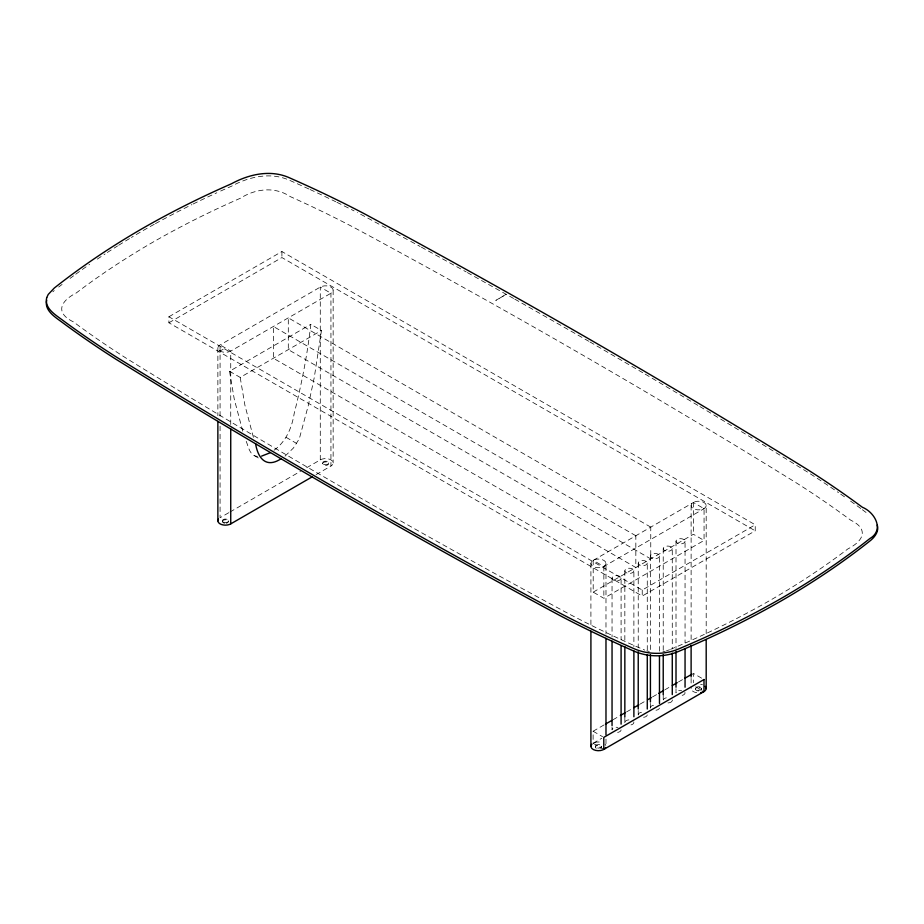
<?xml version="1.0" encoding="UTF-8"?>
<svg xmlns="http://www.w3.org/2000/svg" width="924" height="924" viewBox="0 0 924 924"><rect width="100%" height="100%" fill="white"/><g stroke="black" fill="none" stroke-linecap="round" stroke-linejoin="round"><path stroke-width="0.69" stroke-dasharray="4.62 3.46" d="M285.054 456.109L293.37 448.082L299.307 438.761L308.269 405.636L314.252 377.616L321.483 330.48L310.822 324.324C307.415 354.469 301.571 384.292 294.144 413.686C291.799 428.805 284.846 444.017 271.229 452.055M52.841 291.811L54.239 290.552M506.133 294.271L495.795 300.404L506.283 294.352M168.907 316.77L281.912 251.536L755.231 524.797L755.231 530.826L642.226 596.061L168.907 322.788L168.907 316.77L642.226 590.043L755.231 524.797M168.907 322.788L281.912 257.553L755.231 530.826M316.1 474.601L330.942 466.019L330.942 293.243A7.542 4.354 0 0 0 330.942 287.087A7.542 4.354 0 0 0 320.281 287.087L220.074 344.952A7.542 4.354 0 0 0 220.074 351.039L225.41 347.967M242.746 431.162L234.257 399.122L229.533 371.263L310.822 324.324M229.533 371.263L240.194 377.419L321.483 330.48M228.736 512.728L220.074 517.729L220.074 425.571M229.972 512.012L300.485 471.298M306.676 467.729L320.281 459.875A7.542 4.354 0 0 1 330.942 459.875A7.542 4.354 0 0 1 330.942 466.019M593.196 560.36L693.404 502.506L704.065 508.662L704.065 540.436L603.857 598.29L593.196 592.134L593.196 560.36L603.857 566.516L704.065 508.662M593.196 592.134L693.404 534.28L704.065 540.436M603.776 749.422L593.116 743.266L593.116 731.231L604.25 724.809M612.912 719.808L619.103 716.239M626.518 711.954L631.473 709.089M640.124 704.088L645.079 701.235M652.506 696.95L657.449 694.086M664.876 689.801L671.055 686.232M678.482 681.947L683.425 679.094M593.116 743.266L601.778 738.264M670.558 649.353L683.61 643.751A866.377 500.196 0 0 0 771.39 599.618A866.377 500.196 0 0 0 847.839 548.937C863.778 540.852 869.01 528.99 850.658 520.143A1107.322 639.304 0 0 0 796.95 483.264C652.032 393.52 504.25 308.408 354.158 227.616A1107.333 639.316 0 0 0 290.275 196.604C274.844 186.29 255.532 188.635 240.39 198.233A866.458 500.242 0 0 0 152.61 242.365A866.458 500.242 0 0 0 76.161 293.047C60.222 301.132 54.99 312.993 73.343 321.841A1107.553 639.443 0 0 0 127.05 358.731C271.979 448.475 419.75 533.587 569.842 614.379A1107.553 639.443 0 0 0 633.725 645.379L644.756 650.103M666.377 650.9L669.519 649.745M662.889 651.813L665.222 651.201M246.223 441.349C248.602 447.008 249.78 456.179 257.646 456.398M646.846 650.854L649.283 651.478M407.368 239.57L364.183 216.135A1122.96 648.336 0 0 0 357.438 212.624M410.718 241.383L420.166 246.512M421.356 247.158L466.181 271.922M467.371 272.58L513.571 298.452M514.784 299.133L588.715 341.245M286.059 437.318L296.719 443.474M701.616 678.17L693.323 673.377L693.323 682.744M695.691 686.786L702.806 690.886M254.308 455.648L259.043 458.385M593.116 731.231L602.598 736.705M589.951 341.949L642.723 372.684M645.171 374.116L698.717 405.855M699.907 406.56L754.146 439.293M755.358 440.043L807.876 472.291A1122.96 648.336 0 0 1 821.667 481.242M253.407 437.318L244.918 405.278L240.194 377.419M706.19 505.543A7.542 4.354 0 0 1 694.883 509.309A7.542 4.354 0 0 1 694.883 501.778A7.542 4.354 0 0 1 706.19 505.543L706.19 633.749M701.674 688.495A3.015 1.744 0 0 1 697.146 689.997A3.015 1.744 0 0 1 697.146 686.982A3.015 1.744 0 0 1 701.674 688.495L701.674 689.212M695.645 688.495L695.645 689.212M693.404 502.506L693.404 534.28M691.117 505.543L691.117 640.956M691.117 678.412L691.117 688.495M685.054 541.279A4.528 2.61 0 0 1 678.274 543.543A4.528 2.61 0 0 1 678.274 539.015A4.528 2.61 0 0 1 685.054 541.279L685.054 642.861M676.01 541.279L676.01 648.59M676.01 688.646L676.01 692.931A4.528 2.61 0 0 1 681.589 690.401M672.268 548.671A4.528 2.61 0 0 1 665.476 550.923A4.528 2.61 0 0 1 665.476 546.407A4.528 2.61 0 0 1 672.268 548.671L672.268 648.821M663.224 548.671L663.224 651.674M663.224 694.594L663.224 700.323M659.47 556.052A4.528 2.61 0 0 1 652.691 558.315A4.528 2.61 0 0 1 652.691 553.788A4.528 2.61 0 0 1 659.47 556.052L659.47 651.905M650.427 556.052L650.427 651.905M650.427 703.418L650.427 707.703M647.274 563.097A4.528 2.61 0 0 1 640.494 565.349A4.528 2.61 0 0 1 640.494 560.833A4.528 2.61 0 0 1 647.274 563.097L647.274 650.369M642.226 590.043L642.226 596.061M638.23 563.097L638.23 647.505M638.23 710.452L638.23 714.749M633.887 570.824A4.528 2.61 0 0 1 627.107 573.088A4.528 2.61 0 0 1 627.107 568.56A4.528 2.61 0 0 1 633.887 570.824L633.887 646.65M624.843 570.824L624.843 642.365M624.843 716.758L624.843 722.476M621.09 578.216A4.528 2.61 0 0 1 614.31 580.468A4.528 2.61 0 0 1 614.31 575.952A4.528 2.61 0 0 1 621.09 578.216L621.09 639.731M612.046 578.216L612.046 636.867M612.046 727.003L612.046 729.868A4.528 2.61 0 0 1 617.971 727.384M605.982 563.397A7.542 4.354 0 0 1 594.675 567.163A7.542 4.354 0 0 1 594.675 559.632A7.542 4.354 0 0 1 605.982 563.397L605.982 633.98M605.982 739.142L605.982 746.349A7.542 4.354 0 0 0 604.977 744.166M603.857 566.516L603.857 598.29M601.466 746.349A3.015 1.744 0 0 1 596.939 747.851A3.015 1.744 0 0 1 596.939 744.836A3.015 1.744 0 0 1 601.466 746.349L601.466 747.066M595.437 746.349L595.437 747.066M590.91 563.397L590.91 625.34M333.148 290.171L333.148 462.947M328.632 462.947L328.632 463.675A3.015 1.744 0 0 1 324.105 465.176A3.015 1.744 0 0 1 324.105 462.162A3.015 1.744 0 0 1 328.632 463.675M322.603 462.947L322.603 463.675M320.281 459.875L320.281 287.087L330.942 293.243L230.734 351.097L220.074 344.883L220.074 418.376M281.912 251.536L281.912 257.553M230.734 424.532L230.734 351.039A7.542 4.354 0 0 1 220.074 351.039M228.424 520.801L228.424 521.529M222.395 520.801L222.395 521.529M217.868 347.967L217.868 415.661M596.315 748.301A3.015 1.744 0 0 1 596.315 745.841A3.015 1.744 0 0 1 600.577 745.841A3.015 1.744 0 0 1 600.577 748.301M647.262 714.957A4.528 2.61 0 0 1 642.053 717.324M638.241 714.957A4.528 2.61 0 0 1 643.462 712.173M621.09 729.868A4.528 2.61 0 0 1 615.511 732.409M659.413 708.119A4.528 2.61 0 0 1 656.005 710.244M650.484 708.119A4.528 2.61 0 0 1 656.005 705.174M672.21 699.918A4.528 2.61 0 0 1 672.21 700.727M672.048 701.131A4.528 2.61 0 0 1 667.74 702.933M663.27 699.918A4.528 2.61 0 0 1 666.343 697.839M633.76 721.875A4.528 2.61 0 0 1 629.36 725.086M624.855 722.684A4.528 2.61 0 0 1 624.855 722.279M624.971 721.875A4.528 2.61 0 0 1 629.36 719.865M684.927 692.33A4.528 2.61 0 0 1 680.179 695.541M696.708 692.7A7.542 4.354 0 0 1 691.371 689.616M700.611 684.291A7.542 4.354 0 0 1 702.425 684.719M594.675 742.573A7.542 4.354 0 0 1 600.404 742.145M698.659 690.956A3.015 1.744 0 0 1 695.818 688.623A3.015 1.744 0 0 1 700.6 687.883A3.015 1.744 0 0 1 700.161 690.725M222.499 521.979A3.015 1.744 0 0 1 224.624 519.842A3.015 1.744 0 0 1 228.32 521.078A3.015 1.744 0 0 1 226.184 523.203M224.624 523.203A3.015 1.744 0 0 1 222.8 522.395M308.882 188.993A1122.96 648.336 0 0 0 289.79 180.411C270.767 171.702 249.076 176.623 231.427 186.244A881.392 508.87 0 0 0 218.041 192.227M310.071 189.535A1122.96 648.336 0 0 1 335.758 201.744M336.913 202.31A1122.96 648.336 0 0 1 354.054 210.891M154.227 224.301A881.392 508.87 0 0 0 142.111 231.139A881.311 508.824 0 0 0 131.451 237.433M155.451 223.631A881.392 508.87 0 0 1 191.88 204.631M193.162 203.996A881.392 508.87 0 0 1 216.828 192.781M58.697 287.041A881.311 508.824 0 0 1 62.081 284.43M70.074 278.39A881.311 508.824 0 0 1 73.55 275.826M75.756 274.209A881.311 508.824 0 0 1 89.651 264.345M97.297 259.124A881.311 508.824 0 0 1 105.07 253.961M107.311 252.495A881.311 508.824 0 0 1 117.533 245.969M118.676 245.253A881.311 508.824 0 0 1 130.272 238.138M823.942 482.744A1122.96 648.336 0 0 1 838.507 492.619M840.713 494.155A1122.96 648.336 0 0 1 847.296 498.787M850.554 501.108A1122.96 648.336 0 0 1 854.885 504.227M857.033 505.786A1122.96 648.336 0 0 1 861.295 508.928M862.358 509.713A1122.96 648.336 0 0 1 868.699 514.46M650.762 527.13L288.3 317.868L288.3 349.642L650.762 558.904L650.762 527.13M635.839 535.747L273.377 326.484L273.377 358.258L635.839 567.521L635.839 535.747M323.481 464.183A3.015 1.744 0 0 0 328.528 463.398A3.015 1.744 0 0 0 324.832 461.261A3.015 1.744 0 0 0 323.481 464.183M223.273 522.037A3.015 1.744 0 0 0 228.32 521.252A3.015 1.744 0 0 0 224.624 519.115A3.015 1.744 0 0 0 223.273 522.037"/><path stroke-width="1.39" d="M46.697 300.15C44.109 310.256 54.793 316.886 61.642 321.933A1123.099 648.417 0 0 0 116.124 359.355C261.342 449.272 409.413 534.557 559.817 615.511A1123.157 648.452 0 0 0 634.211 651.235C648.371 657.23 664.853 657.414 678.99 651.247A881.311 508.824 0 0 0 781.877 600.508A881.323 508.824 0 0 0 869.761 541.106C874.566 537.387 879.267 531.485 877.292 525.04M218.445 519.138A7.542 4.354 0 0 0 221.217 524.416A7.542 4.354 0 0 0 230.734 523.885L312.393 476.738M605.486 724.093L611.676 720.524M620.339 715.523L625.282 712.658M633.945 707.657L638.888 704.804M647.551 699.803L651.258 697.666M658.685 693.381L663.64 690.517M672.291 685.516L677.246 682.663M684.661 678.378L692.088 674.093M270.178 452.76L261.596 456.109M280.838 458.916C266.343 468.329 258.015 458.662 255.578 443.682M706.19 639.512L706.19 688.495M691.117 645.275L691.117 676.969M685.054 648.59L685.054 687.213M676.01 651.443L676.01 687.213M672.268 653.106L672.268 694.594M663.224 654.539L663.224 694.594M659.47 656.202L659.47 703.418M650.427 654.769L650.427 701.986M647.274 654.654L647.274 709.02M638.23 651.801L638.23 709.02M633.887 650.946L633.887 716.758M624.843 646.65L624.843 716.758M621.09 645.449L621.09 724.139M612.046 641.164L612.046 725.571M605.982 638.311L605.982 734.823M590.91 631.104L590.91 746.349M230.734 428.852L230.734 523.885M217.868 421.425L217.868 520.801M705.185 686.313A7.542 4.354 0 0 1 700.611 692.7M605.728 747.47A7.542 4.354 0 0 1 595.564 750.369A7.542 4.354 0 0 1 591.914 744.166M46.697 297.678C44.109 307.796 54.793 314.426 61.642 319.473A1123.099 648.417 0 0 0 116.124 356.883C261.342 446.812 409.413 532.097 559.817 613.051A1123.157 648.452 0 0 0 634.211 648.775C648.371 654.769 664.853 654.954 678.99 648.787A881.311 508.824 0 0 0 781.877 598.047A881.323 508.824 0 0 0 869.761 538.634C884.672 529.995 874.901 512.312 862.358 507.253A1122.868 648.278 0 0 0 807.876 469.831C662.658 379.914 514.587 294.629 364.183 213.675A1122.96 648.336 0 0 0 289.79 177.951C270.767 169.231 249.076 174.162 231.427 183.784A881.392 508.87 0 0 0 142.111 228.678A881.311 508.824 0 0 0 54.239 288.08L48.21 294.467L46.697 297.678M703.984 679.533L603.776 737.387L603.776 749.422L703.984 691.568L703.984 679.533"/></g></svg>
